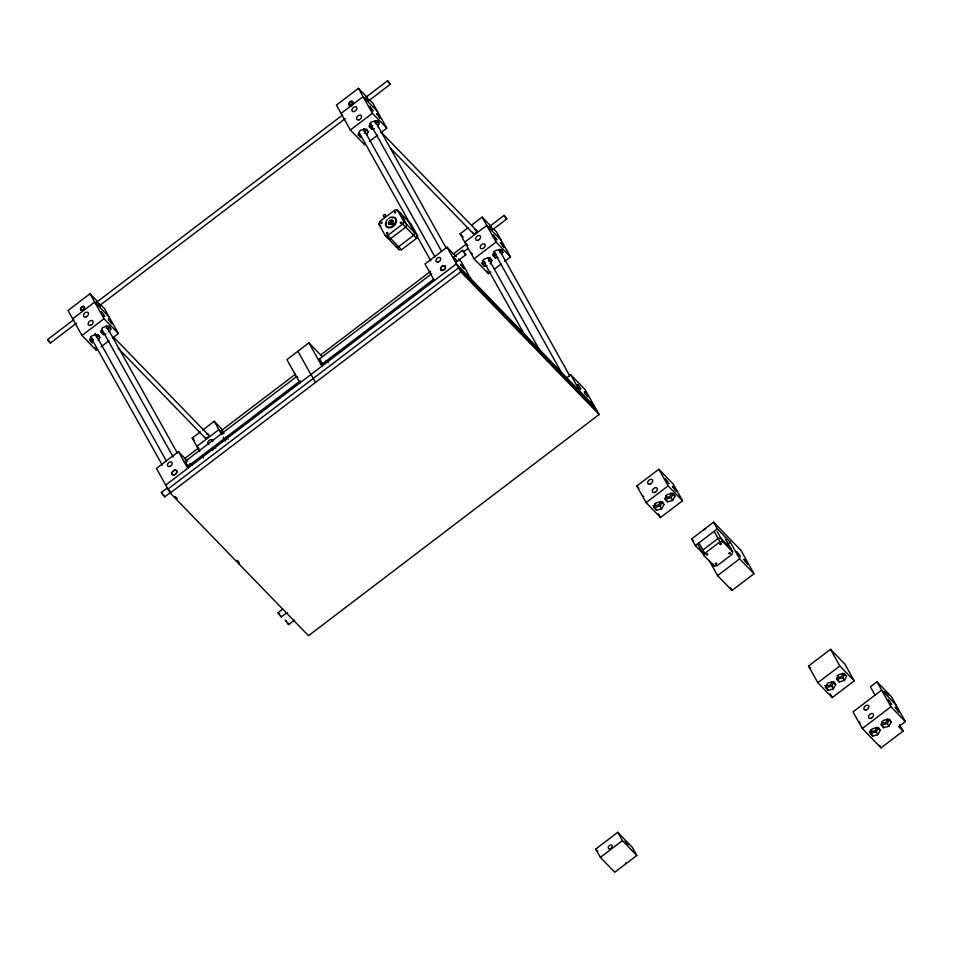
<?xml version="1.0" encoding="UTF-8"?>
<svg xmlns="http://www.w3.org/2000/svg" width="953" height="953" viewBox="0 0 953 953"><rect width="100%" height="100%" fill="white"/><g stroke="black" fill="none" stroke-linecap="round" stroke-linejoin="round"><path stroke-width="1.43" d="M703.79 530.261L703.814 529.975A1.418 1.036 -29.2 0 1 705.041 528.867L705.708 528.832M702.373 552.442L702.933 549.976L718.085 538.433L720.933 538.314L730.784 548.475M704.255 555.825L704.815 553.359L719.98 541.816L722.827 541.697L732.666 551.858L732.107 554.324L716.954 565.868L714.107 565.987L704.255 555.825L697.906 544.461M170.706 492.344L164.798 496.847L162.76 494.75L161.414 492.415L167.359 487.888M164.821 496.823L164.559 496.108M282.731 609.027L277.954 612.696L281.075 616.96L287.258 612.576M294.513 620.081L288.592 624.584L287.746 622.881M462.443 250.353L465.803 254.808L462.491 250.353L452.985 257.56M580.794 389.122L580.508 388.419M587.322 396.174L588.001 396.674L587.489 395.471M386.465 222.692L386.132 224.038A6.326 4.241 -44.1 0 0 388.181 227.743L390.682 227.767A5.932 3.979 -44.1 0 0 395.471 224.146L396.472 221.465A6.326 4.241 -44.1 0 0 394.411 217.749L391.909 217.725M76.419 323.222L50.366 343.056L48.734 341.377L47.674 339.494L73.738 319.66M50.366 343.056L49.651 341.639M387.585 80.755L390.265 84.329L387.585 80.755L366.262 96.992M504.066 215.39L506.746 218.952L504.066 215.39L489.854 226.206M378.829 224.074L379.854 221.453L394.899 210.005L397.365 209.958L411.196 224.229L417.605 235.689L416.568 238.31L401.523 249.757L399.057 249.805L385.226 235.534L378.829 224.074L380.831 226.135M385.226 235.534L387.692 235.486L402.738 224.038L403.762 221.418L397.365 209.958M388.812 221.727L388.479 222.871A2.716 1.823 -44.1 0 0 389.527 224.324M389.408 222.335L389.062 223.478A2.716 1.823 -44.1 0 0 389.324 224.431M96.527 337.755L98.278 334.527L99.839 337.326L98.099 340.555M107.534 329.381L109.285 326.152L110.846 328.94L109.107 332.18M364.356 133.42L366.679 129.108L368.251 131.907L366.5 135.135M375.947 123.961L377.698 120.733M377.507 126.761L379.258 123.521L378.21 121.662M488.603 261.098L490.354 257.87M490.176 263.898L491.915 260.669L490.878 258.799M499.61 252.724L501.361 249.483L502.922 252.283L501.766 254.439M653.055 505.459L654.937 507.401L660.095 506.007L662.43 501.707L663.991 504.494L661.656 508.807L656.51 510.2L653.675 507.282L656.009 502.97L661.168 501.576L663.991 504.494M673.962 494.25L674.998 496.12L672.675 500.432L667.517 501.814L665.944 499.015L671.103 497.633L673.437 493.32M824.75 685.541L826.644 687.482L831.802 686.1L834.125 681.788M835.686 684.588L832.862 681.669L827.704 683.063L825.369 687.363L828.205 690.282L833.363 688.888L835.686 684.588L834.649 682.717M839.212 681.907L836.389 678.989L838.711 674.676L843.87 673.294L846.693 676.201L844.37 680.513L839.212 681.907L837.651 679.108L842.809 677.714L844.549 674.486M869.255 731.332L871.137 733.286L876.295 731.892L878.63 727.58L880.191 730.379L877.856 734.692L872.698 736.073L869.875 733.167L872.198 728.854L877.356 727.461L880.191 730.379M890.15 720.134L891.198 722.005L888.863 726.305L883.705 727.699L882.144 724.899L887.303 723.518L889.637 719.205M281.349 617.079L281.016 616.174M288.592 624.584L285.209 620.153L286.436 621.189M367.703 97.885L358.447 88.331L336.433 105.092L350.382 130.049L364.785 144.916M97.242 301.184L90.035 293.75L68.02 310.499L81.982 335.468L96.384 350.335L94.955 347.774M341.079 113.407L363.093 96.646L377.507 111.513M72.678 318.826L94.692 302.065L109.095 316.932M96.241 302.53L342.58 115.015M98.921 306.092L345.26 118.577M368.942 100.553L390.265 84.329M350.382 130.049L372.397 113.3L358.447 88.331M81.982 335.468L103.996 318.719L90.035 293.75M369.419 141.389L377.531 135.219M381.009 132.562L386.799 128.155L372.849 103.186L369.764 100.005M101.018 346.809L109.13 340.626M112.609 337.981L118.398 333.574L104.449 308.605L100.327 304.364M322.102 356.446L308.915 342.854L286.901 359.615L299.933 382.915M490.783 271.915L488.46 273.678L474.058 258.811L460.096 233.842L468.209 227.672M471.687 225.027L482.111 217.093L491.379 226.647M199.737 451.496L192.22 438.046L200.333 431.876M202.644 430.113L214.234 421.286L222.466 429.779M187.717 461.204L178.449 451.651L156.435 468.411L170.206 493.035L308.51 635.711L599.115 414.507L594.648 406.526L456.344 263.85L165.739 485.053M456.308 256.75L447.04 247.196L425.026 263.957L434.33 280.599M184.298 458.798L198.51 447.97M222.192 429.946L295.621 374.052M320.494 355.124L430.637 271.283M453.14 254.153L466.16 244.23M184.334 462.038L296.764 376.459M322.054 362.533L322.65 363.891L319.1 359.233L431.673 273.773M464.111 251.401L467.661 248.697M492.534 229.768L506.746 218.952M187.693 466.493L300.124 380.926M321.423 364.701L433.841 279.122M456.332 262.015L465.803 254.808M474.058 258.811L496.072 242.05L482.111 217.093M170.206 493.035L460.811 271.831L447.04 247.196M494.25 269.27L501.207 263.969M504.685 261.325L510.474 256.917L496.525 231.948L493.44 228.768M566.106 378.341L570.74 374.815L585.154 389.682L594.458 406.323M636.83 486.006L658.845 469.245L673.247 484.112L682.551 500.754L660.536 517.503L646.122 502.648L636.83 486.006L638.879 488.127M646.122 502.648L668.136 485.887L658.845 469.245M704.303 554.86L695.321 545.604L691.604 538.945L713.618 522.184L740.993 550.429L754.014 573.73L731.999 590.479L717.585 575.624L709.008 560.257M695.321 545.604L717.335 528.844L713.618 522.184M727.985 543.984L730.308 542.221L717.335 528.844M717.585 575.624L739.611 558.863L730.308 542.221M808.525 666.087L830.539 649.327L844.942 664.193L854.245 680.835L832.231 697.596L817.829 682.729L808.525 666.087L810.586 668.208M595.732 849.052L617.747 832.303L632.149 847.157L636.795 855.484L614.78 872.245L600.378 857.378L595.732 849.052L597.781 851.184M817.829 682.729L839.843 665.98L830.539 649.327M600.378 857.378L622.392 840.617L617.747 832.303M896.046 704.958L881.644 690.103L853.018 711.891L862.322 728.533L881.048 747.855L903.063 731.094L898.75 726.639L905.35 721.612L891.4 696.643L876.986 681.776L870.387 686.803L875.033 695.13M862.322 728.533L890.948 706.745L876.986 681.776M372.79 125.736L370.205 126.427L371.765 129.227L374.35 128.524M110.846 328.94L108.023 326.021L102.864 327.415L100.53 331.727L103.365 334.646L105.938 333.943M93.37 339.53L90.797 340.221L92.358 343.02L89.522 340.102L91.857 335.79L97.015 334.408L99.839 337.326M496.453 254.487L493.88 255.19L495.441 257.977L498.014 257.286M485.446 262.873L482.873 263.564L484.434 266.363L487.007 265.661M391.171 223.872L390.611 223.872A1.418 0.953 -44.1 0 1 390.206 222.752M464.159 268.949L462.122 266.804M161.438 492.391L162.487 493.285M277.99 612.624L279.694 614.292M396.138 246.779L398.604 246.744L413.65 235.284L414.674 232.675L408.265 221.215M389.539 224.324L390.635 224.241A2.549 1.703 -44.1 0 0 392.6 222.561L392.946 221.406A2.716 1.823 -44.1 0 0 391.886 219.964L390.79 220.048A2.549 1.703 -44.1 0 0 389.658 220.691M97.694 302.446L100.387 306.187L98.909 303.709M47.674 339.494L48.948 340.709M319.315 359.269L320.744 360.746M461.216 264.696L460.74 264.326L461.085 265.232M454.045 257.227C452.127 256.297 457.916 263.6 456.713 260.622M585.261 392.648L584.749 392.231L585.392 392.779M580.27 388.872L579.662 388.264M226.016 439.762L225.468 439.774M97.909 302.601L98.54 303.257M222.394 430.422L221.787 429.958L223.979 433.258M577.875 384.964L578.769 385.977M501.171 240.275L486.769 225.408L464.754 242.169L467.84 245.35M372.397 113.3L386.799 128.155M496.072 242.05L510.474 256.917M379.258 123.521L376.423 120.614L371.265 121.996L368.942 126.308L371.765 129.227M502.922 252.283L500.099 249.364L494.941 250.758L492.618 255.07L495.441 257.977M381.319 132.348L477.096 231.15M390.659 148.382L474.082 234.438M368.251 131.907L365.416 128.989L360.258 130.382L357.935 134.683L360.758 137.601L359.198 134.802M491.915 260.669L489.092 257.751L483.933 259.133L481.599 263.445L484.434 266.363M460.096 233.842L463.182 237.035M458.369 258.882L461.455 262.063L470.758 278.705M890.948 706.745L905.35 721.612M596.876 410.517L458.584 267.841L167.978 489.044L170.039 491.176M739.611 558.863L754.014 573.73M460.811 271.831L599.115 414.507M668.136 485.887L682.551 500.754M839.843 665.98L854.245 680.835M674.998 496.12L672.175 493.201L667.017 494.595L664.682 498.895L667.517 501.814M891.198 722.005L888.363 719.086L883.217 720.48L880.882 724.78L883.705 727.699M403.762 221.418L417.605 235.689M402.738 224.038L416.568 238.31M691.604 538.945L693.629 541.03M387.692 235.486L401.523 249.757M326.152 360.627L328.177 362.724M622.392 840.617L636.795 855.484M223.002 433.853L218.892 429.612L196.866 446.373L198.927 448.494M226.087 437.046L228.148 439.166M103.996 318.719L118.398 333.574M113.967 337.529L208.707 435.271M118.16 348.25L205.693 438.559M192.22 438.046L194.281 440.167M189.778 463.325L191.827 465.457M175.197 496.501L177.27 498.633M239.191 562.508L237.13 560.388L239.358 564.379M578.292 385.441L577.208 384.536L577.482 385.167M585.38 392.696L586.845 394.542M587.108 395.96L586.524 395.304M461.895 265.375L460.847 264.493L461.55 265.982M578.34 385.441L578.936 386.179M579.71 388.288L579.15 387.657M186.383 462.67C181.999 458.107 189.969 469.233 187.872 464.671M367.322 98.29C363.141 94.109 371.408 104.556 367.703 98.778M585.881 393.267L586.679 394.316M462.348 265.863L463.789 267.864M586.298 395.007L585.487 393.958M455.331 258.656L456.01 259.561M491.307 227.445L489.663 225.754L492.451 229.22M586.131 394.792L584.797 392.91M578.554 386.858L577.482 385.298M579.71 387.18L580.52 388.431M472.295 253.879L471.711 253.022M585.487 393.923L584.904 393.101M163.952 495.155L164.345 495.751M491.724 228.029L492.284 228.899M587.227 395.054L588.013 396.46M297.86 377.531L297.467 376.923M860.106 722.934L859.546 721.921M577.971 386.013L577.399 385.131M643.787 496.847L643.346 496.036M584.975 393.124L584.439 391.945L584.88 392.958M899.489 724.685L903.063 731.094M887.303 723.518L888.863 726.305M876.295 731.892L877.856 734.692M842.809 677.714L844.37 680.513M879.619 745.294L881.048 747.855M871.137 733.286L872.698 736.073M831.802 686.1L833.363 688.888M826.644 687.482L828.205 690.282M830.087 693.76L832.231 697.596M725.674 539.338L732.666 551.858M717.109 531.464L722.827 541.697M714.262 531.583L719.98 541.816M730.546 587.894L731.999 590.479M712.844 563.735L714.107 565.987M699.097 543.127L704.815 553.359M671.103 497.633L672.675 500.432M660.095 506.007L661.656 508.807M654.937 507.401L656.51 510.2M658.392 513.667L660.536 517.503M570.74 374.815L580.043 391.457M499.062 249.4L569.727 375.839M494.178 252.104L561.246 372.099M488.007 257.834L539.922 350.728M525.496 335.182L529.963 343.175M483.123 260.538L524.221 334.086M487.031 271.117L488.46 273.678M375.017 120.793L446.409 248.519M370.133 123.497L441.525 251.235M363.558 129.084L434.949 256.81M359.4 133.075L409.159 222.109M417.092 236.296L430.792 260.812M400.367 213.055L406.764 224.515L405.74 227.136L390.694 238.584L388.228 238.631L386.811 236.082M308.915 342.854L321.947 366.155M311.047 374.446L315.514 382.439M297.908 351.228L310.94 374.529M214.234 421.286L221.751 434.735M223.181 437.296L225.325 441.132M201.881 455.331L203.311 457.893M178.449 451.651L187.753 468.292M106.676 326.581L177.341 453.02M173.184 457.023L101.792 329.285A2.93 2.144 -29.2 0 0 102.352 329.678M101.804 331.847L103.365 334.646M95.086 333.431L166.477 461.169M90.928 337.422L162.308 465.159M842.535 673.378A2.93 2.144 -29.2 0 1 840.355 676.964A2.93 2.144 -29.2 0 1 837.234 675.177M831.528 681.764A2.93 2.144 -29.2 0 1 830.123 684.981A2.93 2.144 -29.2 0 1 826.525 684.778M876.033 727.556A2.93 2.144 -29.2 0 1 873.984 731.094A2.93 2.144 -29.2 0 1 870.708 729.569M886.921 719.003A2.93 2.144 -29.2 0 1 885.504 722.469A2.93 2.144 -29.2 0 1 881.823 721.826M206.432 434.175A2.371 1.596 -44.1 0 1 208.731 434.902A2.371 1.596 -44.1 0 1 206.992 437.641A2.371 1.596 -44.1 0 1 204.704 436.915M106.283 325.628A2.93 2.144 -29.2 0 1 106.414 328.308M95.276 334.015A2.93 2.144 -29.2 0 1 95.753 336.004M92.036 338.244A2.93 2.144 -29.2 0 1 90.404 336.945M208.826 444.586A2.93 1.966 -44.1 0 1 207.945 442.001A2.93 1.966 -44.1 0 1 210.994 439.678A2.93 1.966 -44.1 0 1 212.674 441.656M212.638 450.233A2.93 1.966 -44.1 0 1 213.877 448.72M214.354 448.41A2.93 1.966 -44.1 0 1 215.795 447.993M374.982 120.519A2.93 2.144 -29.2 0 1 374.958 122.663M371.205 124.402A2.93 2.144 -29.2 0 1 369.883 123.354M364.094 129.072A2.93 2.144 -29.2 0 1 363.951 131.049M474.844 229.768A2.371 1.596 -44.1 0 1 476.607 231.186A2.371 1.596 -44.1 0 1 474.344 233.64A2.371 1.596 -44.1 0 1 472.581 232.234M625.871 862.775A2.371 1.596 -44.1 0 1 625.418 863.192M498.919 249.853A2.93 2.144 -29.2 0 1 498.907 250.734M495.905 253.2A2.93 2.144 -29.2 0 1 493.559 252.104M484.636 261.61A2.93 2.144 -29.2 0 1 482.635 260.681M390.242 221.299A2.549 1.703 -44.1 0 1 391.373 220.643L392.469 220.56A2.716 1.823 -44.1 0 1 393.267 221.06M393.196 223.157A2.549 1.703 -44.1 0 1 392.827 223.717M392.35 224.193A2.549 1.703 -44.1 0 1 391.802 224.586M391.099 223.943A1.418 0.953 -44.1 0 0 392.231 223.062L392.386 222.74A1.418 0.953 -44.1 0 0 391.981 221.62L391.421 221.62A1.418 0.953 -44.1 0 0 391.075 221.751M383.392 215.402A1.418 0.953 -44.1 0 1 384.524 214.532L385.107 214.52A1.418 0.953 -44.1 0 1 385.512 215.652L385.357 215.95A1.334 0.893 -44.1 0 1 383.368 215.712M387.49 219.5A5.932 3.979 -44.1 0 0 386.537 220.751L385.536 223.431A6.326 4.241 -44.1 0 0 387.597 227.136L390.099 227.171A5.932 3.979 -44.1 0 0 394.887 223.538L395.876 220.858A6.326 4.241 -44.1 0 0 393.827 217.153L391.326 217.117A5.932 3.979 -44.1 0 0 388.657 218.44M670.721 493.118A2.93 2.144 -29.2 0 1 669.316 496.584A2.93 2.144 -29.2 0 1 665.623 495.941M659.833 501.671A2.93 2.144 -29.2 0 1 657.784 505.209A2.93 2.144 -29.2 0 1 654.508 503.684M706.328 554.467C707.71 556.731 708.472 551.942 706.328 554.467M715.298 563.735C716.692 565.987 717.454 561.21 715.298 563.735M720.003 544.056C721.397 546.307 722.16 541.53 720.003 544.056M728.985 553.312C730.367 555.575 731.13 550.786 728.985 553.312M101.149 311.786L104.699 316.444L101.149 311.786M108.356 319.219L111.906 323.877L108.428 319.195M369.561 106.379L373.111 111.024L369.633 106.343M376.769 113.8L380.307 118.458L376.792 113.776M493.225 235.129L496.775 239.787L493.225 235.129M500.432 242.562L503.982 247.22L500.504 242.538M665.301 478.966L668.851 483.624L665.301 478.966M672.508 486.399L676.058 491.057L672.508 486.399M736.764 551.942L740.314 556.6L736.764 551.942M743.971 559.375L747.521 564.021L743.971 559.375M885.158 691.604L887.862 695.154L885.158 691.604M888.101 699.824L891.651 704.481L888.136 699.8M895.308 707.257L898.858 711.903L895.308 707.257M380.855 222.788C381.653 225.253 383.07 220.31 380.855 222.788M386.632 233.14C387.43 235.594 388.86 230.65 386.632 233.14M394.578 212.352C395.364 214.806 396.793 209.863 394.578 212.352M400.355 222.692C401.153 225.146 402.571 220.203 400.355 222.692M625.263 840.951L628.087 844.739L625.287 840.963M866.289 709.985A2.93 1.966 -44.1 0 0 868.564 705.744A2.93 1.966 -44.1 0 0 864.216 707.269A2.93 1.966 -44.1 0 0 866.289 709.985M870.947 718.312A2.93 1.966 -44.1 0 0 873.21 714.071A2.93 1.966 -44.1 0 0 868.862 715.596A2.93 1.966 -44.1 0 0 870.947 718.312M82.363 310.19A2.228 1.501 -44.1 0 0 84.352 307.021A2.228 1.501 -44.1 0 0 81.065 307.879A2.228 1.501 -44.1 0 0 82.363 310.19M350.74 106.069A2.228 1.501 -44.1 0 0 352.741 102.9A2.228 1.501 -44.1 0 0 349.453 103.758A2.228 1.501 -44.1 0 0 350.74 106.069M350.68 104.89A2.371 1.596 -44.1 0 0 352.801 101.53A2.371 1.596 -44.1 0 0 349.31 102.436A2.371 1.596 -44.1 0 0 350.68 104.89M82.268 310.309A2.371 1.596 -44.1 0 0 84.388 306.937A2.371 1.596 -44.1 0 0 80.898 307.855A2.371 1.596 -44.1 0 0 82.268 310.309M85.949 316.932A2.93 1.966 -44.1 0 0 88.212 312.691A2.93 1.966 -44.1 0 0 83.864 314.216A2.93 1.966 -44.1 0 0 85.949 316.932M90.595 325.247A2.93 1.966 -44.1 0 0 92.858 321.006A2.93 1.966 -44.1 0 0 88.522 322.531A2.93 1.966 -44.1 0 0 90.595 325.247M354.349 111.513A2.93 1.966 -44.1 0 0 356.625 107.272A2.93 1.966 -44.1 0 0 352.276 108.797A2.93 1.966 -44.1 0 0 354.349 111.513M359.007 119.828A2.93 1.966 -44.1 0 0 361.27 115.587A2.93 1.966 -44.1 0 0 356.922 117.124A2.93 1.966 -44.1 0 0 359.007 119.828M609.968 848.861A2.371 1.596 -44.1 0 0 612.088 845.49A2.371 1.596 -44.1 0 0 608.598 846.407A2.371 1.596 -44.1 0 0 609.968 848.861M478.025 240.263A2.93 1.966 -44.1 0 0 480.288 236.022A2.93 1.966 -44.1 0 0 475.94 237.559A2.93 1.966 -44.1 0 0 478.025 240.263M482.671 248.59A2.93 1.966 -44.1 0 0 484.946 244.349A2.93 1.966 -44.1 0 0 480.598 245.874A2.93 1.966 -44.1 0 0 482.671 248.59M174.363 474.773A2.788 1.87 -44.1 0 0 176.531 470.734A2.788 1.87 -44.1 0 0 172.386 472.2A2.788 1.87 -44.1 0 0 174.363 474.773M438.249 261.968A2.788 1.87 -44.1 0 0 440.405 257.929A2.788 1.87 -44.1 0 0 436.271 259.383A2.788 1.87 -44.1 0 0 438.249 261.968M442.954 270.378A2.93 1.966 -44.1 0 0 445.218 266.137A2.93 1.966 -44.1 0 0 440.87 267.674A2.93 1.966 -44.1 0 0 442.954 270.378M169.777 466.398A2.788 1.87 -44.1 0 0 171.933 462.36A2.788 1.87 -44.1 0 0 167.799 463.813A2.788 1.87 -44.1 0 0 169.777 466.398M174.363 474.832A2.93 1.966 -44.1 0 0 176.627 470.591A2.93 1.966 -44.1 0 0 172.279 472.116A2.93 1.966 -44.1 0 0 174.363 474.832M442.966 270.271A2.788 1.87 -44.1 0 0 445.134 266.232A2.788 1.87 -44.1 0 0 441.001 267.686A2.788 1.87 -44.1 0 0 442.966 270.271M650.089 484.1A2.93 1.966 -44.1 0 0 652.364 479.859A2.93 1.966 -44.1 0 0 648.016 481.384A2.93 1.966 -44.1 0 0 650.089 484.1M654.747 492.427A2.93 1.966 -44.1 0 0 657.01 488.186A2.93 1.966 -44.1 0 0 652.674 489.711A2.93 1.966 -44.1 0 0 654.747 492.427"/></g></svg>
